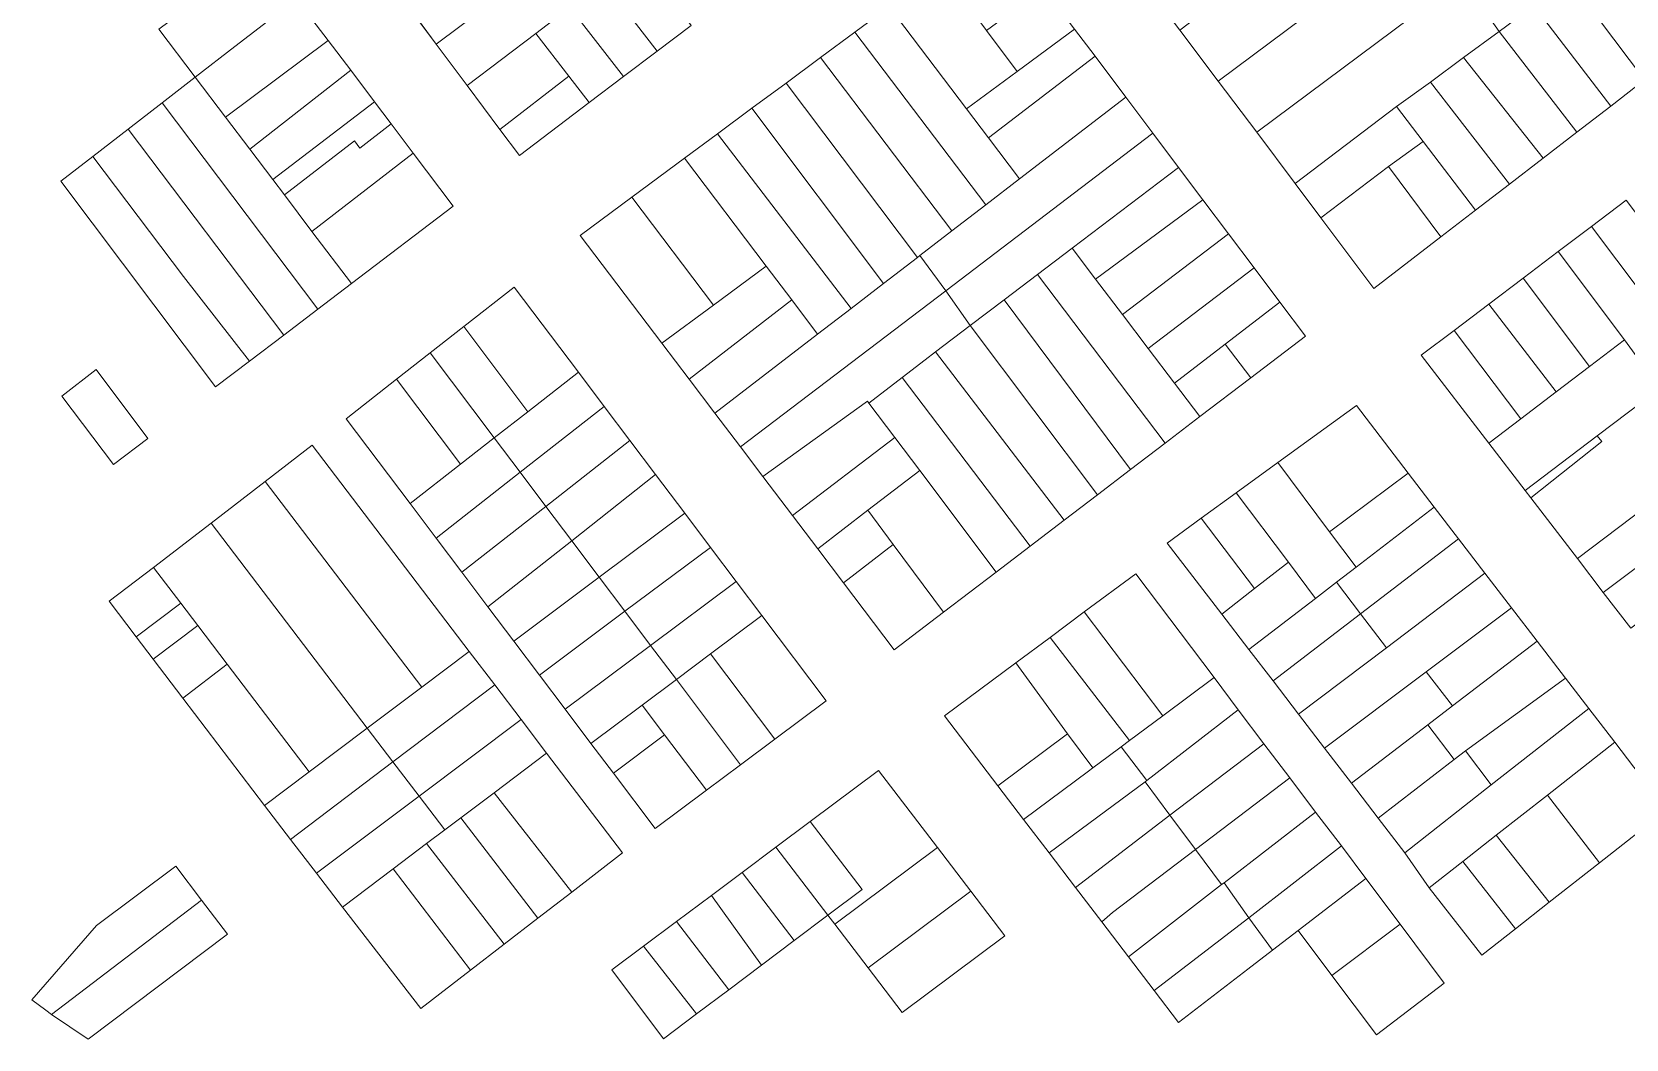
# Model space of a CAD drawing. Header units: metres. Extents: x 3873 to 16340, y -5213 to 3289.
# Drawn here: x 3877.2 to 4250.5, y 432.7 to 668.6 of the extents above; entities that cross this region are included whole.
import ezdxf

# ---------------------------------------------------------------- set-up
doc = ezdxf.new("R2010")
doc.units = ezdxf.units.M
doc.layers.add('CONTEXTO-MANZANAS', color=8, linetype='Continuous', lineweight=0, plot=False)
doc.layers.add('CONTEXTO-PARCELAS', color=9, linetype='Continuous', lineweight=0, plot=False)

msp = doc.modelspace()

# ---------------------------------------------------------------- linework, layer by layer
at = {"layer": 'CONTEXTO-MANZANAS'}
for points in [[(4254.78, 657.32), (4246.85, 651.2), (4238.94, 645.1), (4231.03, 639.01), (4223.13, 632.92), (4215.19, 626.79), (4207.1, 620.57), (4191.41, 608.45), (4178.97, 625.04), (4172.94, 633.04), (4164.01, 645.06), (4154.94, 657.01), (4145.94, 668.98), (4141.19, 675.29), (4134.16, 684.64), (4124.66, 697.29), (4119.32, 704.39), (4140.16, 720.48), (4150.19, 728.23), (4159.72, 735.54), (4169.22, 742.89), (4178.04, 749.7), (4190.22, 759.07)], [(4031.5, 670.1), (4023.54, 664.04), (4015.69, 658.1), (4007.66, 652.01), (3991.35, 639.6), (3986.75, 645.73), (3979.07, 656.01), (3971.85, 665.67), (3964.25, 675.82)], [(4121.32, 669.23), (4126.1, 662.85), (4133.32, 653.26), (4139.63, 644.85), (4145.66, 636.82), (4151.35, 629.26), (4157.35, 621.29), (4163.35, 613.29), (4169.38, 605.29), (4175.38, 597.32), (4162.57, 587.54), (4150.63, 578.45), (4142.5, 572.23), (4134.41, 566.04), (4126.66, 560.14), (4118.85, 554.17), (4110.88, 548.1), (4102.94, 542.04), (4090.63, 532.64), (4079.1, 523.82), (4067.19, 539.54), (4061.16, 547.51), (4055.25, 555.29), (4048.32, 564.45), (4043.1, 571.35), (4037.07, 579.29), (4031.04, 587.26), (4024.69, 595.67), (4005.57, 620.92), (4017.63, 629.85), (4030, 639.01), (4037.72, 644.7), (4045.75, 650.67), (4053.79, 656.6), (4061.82, 662.54), (4069.86, 668.49), (4077.91, 674.45)], [(4251.57, 528.89), (4245.1, 537.29), (4239.07, 545.2), (4228.16, 559.42), (4226.82, 561.17), (4218.29, 572.26), (4202.5, 592.85), (4210.16, 598.64), (4218.32, 604.82), (4226.35, 610.89), (4234.53, 617.1), (4242.38, 623.01), (4250.5, 629.17)], [(3990.1, 608.8), (4005.15, 588.84), (4011.17, 580.85), (4017.19, 572.87), (4023.2, 564.88), (4030.04, 555.82), (4036.05, 547.83), (4042.07, 539.84), (4048.09, 531.86), (4063.14, 511.89), (4051.12, 502.91), (4043.11, 496.92), (4035.1, 490.94), (4023.09, 481.95), (4013.31, 494.93), (4008.04, 501.92), (4002.02, 509.91), (3996.01, 517.89), (3989.99, 525.88), (3983.95, 533.89), (3977.82, 542.03), (3971.8, 550.01), (3965.72, 558.08), (3950.74, 577.96), (3962.54, 587.21), (3970.42, 593.38), (3978.3, 599.55), (3990.1, 608.8)], [(4159.16, 560.6), (4168.91, 567.7), (4187.29, 581.07), (4199.44, 565.2), (4205.54, 557.26), (4211.19, 549.85), (4217.41, 541.76), (4223.63, 533.67), (4229.6, 525.85), (4236.25, 517.2), (4241.69, 510.1), (4247.85, 502.23), (4259.94, 486.29), (4244.19, 473.95), (4232.41, 464.7), (4224.55, 458.52), (4216.69, 452.34), (4204.33, 468.06), (4198.63, 476.32), (4192.41, 484.42), (4186.13, 492.64), (4179.85, 500.82), (4173.75, 508.76), (4167.79, 516.54), (4162.13, 523.92), (4155.82, 532.17), (4143, 548.85), (4150.97, 554.64), (4159.16, 560.6)], [(3942.82, 571.76), (3979.57, 523.48), (3985.54, 515.64), (3991.72, 507.48), (3997.66, 499.67), (4015.47, 476.26), (4003.6, 467.1), (3995.66, 460.98), (3987.75, 454.89), (3979.85, 448.79), (3968.22, 439.84), (3949.92, 463.6), (3943.82, 471.51), (3937.72, 479.43), (3931.6, 487.38), (3912.48, 512.52), (3905.55, 521.64), (3901.58, 526.85), (3895.23, 535.21), (3905.66, 543.14), (3919.13, 553.51), (3931.82, 563.26), (3942.82, 571.76)]]:
    msp.add_lwpolyline(points, dxfattribs=at)
at = {"layer": 'CONTEXTO-PARCELAS'}
for points in [[(4145.94, 668.98), (4176.97, 692.6), (4186.32, 699.73), (4193.66, 705.35), (4202.99, 692.94), (4154.94, 657.01), (4145.94, 668.98)], [(4145.94, 668.98), (4176.97, 692.6), (4186.32, 699.73), (4193.66, 705.35), (4202.99, 692.94), (4154.94, 657.01), (4145.94, 668.98)], [(3964.38, 675.75), (3993.46, 697.83), (3996.23, 699.95), (4004.17, 689.92), (4003.79, 689.64), (3971.85, 665.67), (3964.38, 675.75)], [(3964.38, 675.75), (3993.46, 697.83), (3996.23, 699.95), (4004.17, 689.92), (4003.79, 689.64), (3971.85, 665.67), (3964.38, 675.75)], [(4003.79, 689.64), (4012.38, 696.07), (4019.55, 686.33), (4031.5, 670.1), (4023.54, 664.04), (4010.91, 680.42), (4003.79, 689.64)], [(4003.79, 689.64), (4012.38, 696.07), (4019.55, 686.33), (4031.5, 670.1), (4023.54, 664.04), (4010.91, 680.42), (4003.79, 689.64)], [(4202.99, 692.94), (4212.06, 680.99), (4164.01, 645.06), (4154.94, 657.01), (4202.99, 692.94)], [(4202.99, 692.94), (4212.06, 680.99), (4164.01, 645.06), (4154.94, 657.01), (4202.99, 692.94)], [(3906.91, 669.2), (3931, 687.14), (3939.16, 676.32), (3924.66, 665.14), (3915.41, 657.98), (3906.91, 669.2)], [(3906.91, 669.2), (3931, 687.14), (3939.16, 676.32), (3924.66, 665.14), (3915.41, 657.98), (3906.91, 669.2)], [(3906.91, 669.2), (3931, 687.14), (3939.16, 676.32), (3924.66, 665.14), (3915.41, 657.98), (3906.91, 669.2)], [(4003.79, 689.64), (4010.91, 680.42), (4003.1, 674.32), (3995.19, 668.17), (3979.07, 656.01), (3971.85, 665.67), (4003.79, 689.64)], [(4003.79, 689.64), (4010.91, 680.42), (4003.1, 674.32), (3995.19, 668.17), (3979.07, 656.01), (3971.85, 665.67), (4003.79, 689.64)], [(4244.57, 687.57), (4250.69, 679.42), (4256.69, 671.42), (4262.69, 663.42), (4254.78, 657.32), (4236.6, 681.51), (4244.57, 687.57)], [(4244.57, 687.57), (4250.69, 679.42), (4256.69, 671.42), (4262.69, 663.42), (4254.78, 657.32), (4236.6, 681.51), (4244.57, 687.57)], [(4077.91, 674.45), (4089.97, 683.39), (4100.69, 668.92), (4107.85, 659.26), (4096.04, 650.54), (4077.91, 674.45)], [(4077.91, 674.45), (4089.97, 683.39), (4100.69, 668.92), (4107.85, 659.26), (4096.04, 650.54), (4077.91, 674.45)], [(4015.69, 658.1), (4003.1, 674.32), (4010.91, 680.42), (4023.54, 664.04), (4015.69, 658.1)], [(4015.69, 658.1), (4003.1, 674.32), (4010.91, 680.42), (4023.54, 664.04), (4015.69, 658.1)], [(4164.01, 645.06), (4212.06, 680.99), (4220.72, 668.67), (4212.41, 662.54), (4204.63, 656.79), (4196.66, 651.07), (4172.94, 633.04), (4164.01, 645.06)], [(4164.01, 645.06), (4212.06, 680.99), (4220.72, 668.67), (4212.41, 662.54), (4204.63, 656.79), (4196.66, 651.07), (4172.94, 633.04), (4164.01, 645.06)], [(4228.82, 674.64), (4228.47, 675.07), (4236.6, 681.51), (4254.78, 657.32), (4246.85, 651.2), (4228.82, 674.64)], [(4228.82, 674.64), (4228.47, 675.07), (4236.6, 681.51), (4254.78, 657.32), (4246.85, 651.2), (4228.82, 674.64)], [(3915.41, 657.98), (3924.66, 665.14), (3939.16, 676.32), (3946.54, 666.57), (3922.5, 648.6), (3915.41, 657.98)], [(3915.41, 657.98), (3924.66, 665.14), (3939.16, 676.32), (3946.54, 666.57), (3922.5, 648.6), (3915.41, 657.98)], [(3915.41, 657.98), (3924.66, 665.14), (3939.16, 676.32), (3946.54, 666.57), (3922.5, 648.6), (3915.41, 657.98)], [(4107.85, 659.26), (4100.69, 668.92), (4114.1, 678.82), (4121.32, 669.23), (4107.85, 659.26)], [(4107.85, 659.26), (4100.69, 668.92), (4114.1, 678.82), (4121.32, 669.23), (4107.85, 659.26)], [(4003.1, 674.32), (4015.69, 658.1), (4007.66, 652.01), (4002.88, 658.2), (3995.19, 668.17), (4003.1, 674.32)], [(4003.1, 674.32), (4015.69, 658.1), (4007.66, 652.01), (4002.88, 658.2), (3995.19, 668.17), (4003.1, 674.32)], [(4069.86, 668.49), (4077.91, 674.45), (4096.04, 650.54), (4101.13, 643.79), (4108.44, 634.14), (4100.54, 628.07), (4069.86, 668.49)], [(4069.86, 668.49), (4077.91, 674.45), (4096.04, 650.54), (4101.13, 643.79), (4108.44, 634.14), (4100.54, 628.07), (4069.86, 668.49)], [(4238.94, 645.1), (4220.72, 668.67), (4228.82, 674.64), (4246.85, 651.2), (4238.94, 645.1)], [(4238.94, 645.1), (4220.72, 668.67), (4228.82, 674.64), (4246.85, 651.2), (4238.94, 645.1)], [(4061.82, 662.54), (4069.86, 668.49), (4100.54, 628.07), (4092.6, 621.98), (4061.82, 662.54)], [(4061.82, 662.54), (4069.86, 668.49), (4100.54, 628.07), (4092.6, 621.98), (4061.82, 662.54)], [(4101.13, 643.79), (4096.04, 650.54), (4107.85, 659.26), (4121.32, 669.23), (4126.1, 662.85), (4101.13, 643.79)], [(4101.13, 643.79), (4096.04, 650.54), (4107.85, 659.26), (4121.32, 669.23), (4126.1, 662.85), (4101.13, 643.79)], [(4212.41, 662.54), (4220.72, 668.67), (4238.94, 645.1), (4231.03, 639.01), (4212.41, 662.54)], [(4212.41, 662.54), (4220.72, 668.67), (4238.94, 645.1), (4231.03, 639.01), (4212.41, 662.54)], [(3928.19, 641.1), (3922.5, 648.6), (3946.54, 666.57), (3951.82, 659.57), (3928.19, 641.1)], [(3928.19, 641.1), (3922.5, 648.6), (3946.54, 666.57), (3951.82, 659.57), (3928.19, 641.1)], [(3928.19, 641.1), (3922.5, 648.6), (3946.54, 666.57), (3951.82, 659.57), (3928.19, 641.1)], [(3986.75, 645.73), (3979.07, 656.01), (3995.19, 668.17), (4002.88, 658.2), (3986.75, 645.73)], [(3986.75, 645.73), (3979.07, 656.01), (3995.19, 668.17), (4002.88, 658.2), (3986.75, 645.73)], [(4053.79, 656.6), (4061.82, 662.54), (4092.6, 621.98), (4085.1, 616.23), (4084.5, 615.76), (4053.79, 656.6)], [(4053.79, 656.6), (4061.82, 662.54), (4092.6, 621.98), (4085.1, 616.23), (4084.5, 615.76), (4053.79, 656.6)], [(4108.44, 634.14), (4101.13, 643.79), (4126.1, 662.85), (4133.32, 653.26), (4108.44, 634.14)], [(4108.44, 634.14), (4101.13, 643.79), (4126.1, 662.85), (4133.32, 653.26), (4108.44, 634.14)], [(4223.13, 632.92), (4204.63, 656.79), (4212.41, 662.54), (4231.03, 639.01), (4223.13, 632.92)], [(4223.13, 632.92), (4204.63, 656.79), (4212.41, 662.54), (4231.03, 639.01), (4223.13, 632.92)], [(3944.1, 603.64), (3907.66, 651.98), (3915.41, 657.98), (3922.5, 648.6), (3928.19, 641.1), (3933.57, 633.98), (3936.29, 630.39), (3942.75, 621.82), (3952, 609.64), (3944.1, 603.64)], [(3944.1, 603.64), (3907.66, 651.98), (3915.41, 657.98), (3922.5, 648.6), (3928.19, 641.1), (3933.57, 633.98), (3936.29, 630.39), (3942.75, 621.82), (3952, 609.64), (3944.1, 603.64)], [(3944.1, 603.64), (3907.66, 651.98), (3915.41, 657.98), (3922.5, 648.6), (3928.19, 641.1), (3933.57, 633.98), (3936.29, 630.39), (3942.75, 621.82), (3952, 609.64), (3944.1, 603.64)], [(3928.19, 641.1), (3951.82, 659.57), (3957.41, 652.17), (3933.57, 633.98), (3928.19, 641.1)], [(3928.19, 641.1), (3951.82, 659.57), (3957.41, 652.17), (3933.57, 633.98), (3928.19, 641.1)], [(3928.19, 641.1), (3951.82, 659.57), (3957.41, 652.17), (3933.57, 633.98), (3928.19, 641.1)], [(3986.75, 645.73), (4002.88, 658.2), (4007.66, 652.01), (3991.35, 639.6), (3986.75, 645.73)], [(3986.75, 645.73), (4002.88, 658.2), (4007.66, 652.01), (3991.35, 639.6), (3986.75, 645.73)], [(4076.6, 609.67), (4045.75, 650.67), (4053.79, 656.6), (4084.5, 615.76), (4076.6, 609.67)], [(4076.6, 609.67), (4045.75, 650.67), (4053.79, 656.6), (4084.5, 615.76), (4076.6, 609.67)], [(4202.91, 642.89), (4196.66, 651.07), (4204.63, 656.79), (4223.13, 632.92), (4215.19, 626.79), (4202.91, 642.89)], [(4202.91, 642.89), (4196.66, 651.07), (4204.63, 656.79), (4223.13, 632.92), (4215.19, 626.79), (4202.91, 642.89)], [(3899.69, 645.79), (3907.66, 651.98), (3944.1, 603.64), (3936.13, 597.57), (3899.69, 645.79)], [(3899.69, 645.79), (3907.66, 651.98), (3944.1, 603.64), (3936.13, 597.57), (3899.69, 645.79)], [(3899.69, 645.79), (3907.66, 651.98), (3944.1, 603.64), (3936.13, 597.57), (3899.69, 645.79)], [(3957.41, 652.17), (3961.29, 647.04), (3953.97, 641.35), (3952.69, 643.04), (3936.29, 630.39), (3933.57, 633.98), (3957.41, 652.17)], [(3957.41, 652.17), (3961.29, 647.04), (3953.97, 641.35), (3952.69, 643.04), (3936.29, 630.39), (3933.57, 633.98), (3957.41, 652.17)], [(3957.41, 652.17), (3961.29, 647.04), (3953.97, 641.35), (3952.69, 643.04), (3936.29, 630.39), (3933.57, 633.98), (3957.41, 652.17)], [(4069, 603.82), (4037.72, 644.7), (4045.75, 650.67), (4076.6, 609.67), (4069, 603.82)], [(4069, 603.82), (4037.72, 644.7), (4045.75, 650.67), (4076.6, 609.67), (4069, 603.82)], [(4108.44, 634.14), (4133.32, 653.26), (4139.63, 644.85), (4091.13, 607.92), (4085.1, 616.23), (4092.6, 621.98), (4100.54, 628.07), (4108.44, 634.14)], [(4108.44, 634.14), (4133.32, 653.26), (4139.63, 644.85), (4091.13, 607.92), (4085.1, 616.23), (4092.6, 621.98), (4100.54, 628.07), (4108.44, 634.14)], [(4178.97, 625.04), (4172.94, 633.04), (4196.66, 651.07), (4202.91, 642.89), (4194.79, 637.07), (4178.97, 625.04)], [(4178.97, 625.04), (4172.94, 633.04), (4196.66, 651.07), (4202.91, 642.89), (4194.79, 637.07), (4178.97, 625.04)], [(3942.75, 621.82), (3936.29, 630.39), (3952.69, 643.04), (3953.97, 641.35), (3961.29, 647.04), (3966.47, 640.17), (3942.75, 621.82)], [(3942.75, 621.82), (3936.29, 630.39), (3952.69, 643.04), (3953.97, 641.35), (3961.29, 647.04), (3966.47, 640.17), (3942.75, 621.82)], [(3942.75, 621.82), (3936.29, 630.39), (3952.69, 643.04), (3953.97, 641.35), (3961.29, 647.04), (3966.47, 640.17), (3942.75, 621.82)], [(3928.13, 591.48), (3912.63, 611.26), (3891.41, 639.39), (3899.69, 645.79), (3936.13, 597.57), (3928.13, 591.48)], [(3928.13, 591.48), (3912.63, 611.26), (3891.41, 639.39), (3899.69, 645.79), (3936.13, 597.57), (3928.13, 591.48)], [(3928.13, 591.48), (3912.63, 611.26), (3891.41, 639.39), (3899.69, 645.79), (3936.13, 597.57), (3928.13, 591.48)], [(4061.13, 597.79), (4055.1, 605.79), (4049.1, 613.73), (4030, 639.01), (4037.72, 644.7), (4069, 603.82), (4061.13, 597.79)], [(4061.13, 597.79), (4055.1, 605.79), (4049.1, 613.73), (4030, 639.01), (4037.72, 644.7), (4069, 603.82), (4061.13, 597.79)], [(4096.88, 599.79), (4091.13, 607.92), (4139.63, 644.85), (4145.66, 636.82), (4120.72, 617.92), (4112.63, 611.76), (4104.82, 605.82), (4096.88, 599.79)], [(4096.88, 599.79), (4091.13, 607.92), (4139.63, 644.85), (4145.66, 636.82), (4120.72, 617.92), (4112.63, 611.76), (4104.82, 605.82), (4096.88, 599.79)], [(4207.1, 620.57), (4194.79, 637.07), (4202.91, 642.89), (4215.19, 626.79), (4207.1, 620.57)], [(4207.1, 620.57), (4194.79, 637.07), (4202.91, 642.89), (4215.19, 626.79), (4207.1, 620.57)], [(3891.41, 639.39), (3912.63, 611.26), (3928.13, 591.48), (3920.19, 585.45), (3883.91, 633.6), (3891.41, 639.39)], [(3891.41, 639.39), (3912.63, 611.26), (3928.13, 591.48), (3920.19, 585.45), (3883.91, 633.6), (3891.41, 639.39)], [(3891.41, 639.39), (3912.63, 611.26), (3928.13, 591.48), (3920.19, 585.45), (3883.91, 633.6), (3891.41, 639.39)], [(3966.47, 640.17), (3975.82, 627.76), (3952, 609.64), (3942.75, 621.82), (3966.47, 640.17)], [(3966.47, 640.17), (3975.82, 627.76), (3952, 609.64), (3942.75, 621.82), (3966.47, 640.17)], [(3966.47, 640.17), (3975.82, 627.76), (3952, 609.64), (3942.75, 621.82), (3966.47, 640.17)], [(4017.63, 629.85), (4030, 639.01), (4049.1, 613.73), (4036.75, 604.6), (4017.63, 629.85)], [(4017.63, 629.85), (4030, 639.01), (4049.1, 613.73), (4036.75, 604.6), (4017.63, 629.85)], [(4126.22, 610.67), (4120.72, 617.92), (4145.66, 636.82), (4151.35, 629.26), (4126.22, 610.67)], [(4126.22, 610.67), (4120.72, 617.92), (4145.66, 636.82), (4151.35, 629.26), (4126.22, 610.67)], [(4178.97, 625.04), (4194.79, 637.07), (4207.1, 620.57), (4191.41, 608.45), (4178.97, 625.04)], [(4178.97, 625.04), (4194.79, 637.07), (4207.1, 620.57), (4191.41, 608.45), (4178.97, 625.04)], [(4017.63, 629.85), (4036.75, 604.6), (4024.69, 595.67), (4005.57, 620.92), (4017.63, 629.85)], [(4017.63, 629.85), (4036.75, 604.6), (4024.69, 595.67), (4005.57, 620.92), (4017.63, 629.85)], [(4126.22, 610.67), (4151.35, 629.26), (4157.35, 621.29), (4132.5, 602.39), (4126.22, 610.67)], [(4126.22, 610.67), (4151.35, 629.26), (4157.35, 621.29), (4132.5, 602.39), (4126.22, 610.67)], [(4242.38, 623.01), (4250.5, 629.17), (4286.73, 581.22), (4279.19, 575.54), (4266.35, 591.17), (4242.38, 623.01)], [(4242.38, 623.01), (4250.5, 629.17), (4286.73, 581.22), (4279.19, 575.54), (4266.35, 591.17), (4242.38, 623.01)], [(4138.57, 594.39), (4132.5, 602.39), (4157.35, 621.29), (4163.35, 613.29), (4138.57, 594.39)], [(4138.57, 594.39), (4132.5, 602.39), (4157.35, 621.29), (4163.35, 613.29), (4138.57, 594.39)], [(4242.38, 623.01), (4266.35, 591.17), (4258.32, 585.07), (4250.1, 596.42), (4234.53, 617.1), (4242.38, 623.01)], [(4242.38, 623.01), (4266.35, 591.17), (4258.32, 585.07), (4250.1, 596.42), (4234.53, 617.1), (4242.38, 623.01)], [(4069, 603.82), (4076.6, 609.67), (4084.5, 615.76), (4085.1, 616.23), (4091.13, 607.92), (4043.1, 571.35), (4037.07, 579.29), (4061.13, 597.79), (4069, 603.82)], [(4069, 603.82), (4076.6, 609.67), (4084.5, 615.76), (4085.1, 616.23), (4091.13, 607.92), (4043.1, 571.35), (4037.07, 579.29), (4061.13, 597.79), (4069, 603.82)], [(4126.22, 610.67), (4132.5, 602.39), (4138.57, 594.39), (4144.69, 586.29), (4150.63, 578.45), (4142.5, 572.23), (4112.63, 611.76), (4120.72, 617.92), (4126.22, 610.67)], [(4126.22, 610.67), (4132.5, 602.39), (4138.57, 594.39), (4144.69, 586.29), (4150.63, 578.45), (4142.5, 572.23), (4112.63, 611.76), (4120.72, 617.92), (4126.22, 610.67)], [(4226.35, 610.89), (4234.53, 617.1), (4250.1, 596.42), (4241.88, 590.2), (4226.35, 610.89)], [(4226.35, 610.89), (4234.53, 617.1), (4250.1, 596.42), (4241.88, 590.2), (4226.35, 610.89)], [(4031.04, 587.26), (4024.69, 595.67), (4036.75, 604.6), (4049.1, 613.73), (4055.1, 605.79), (4031.04, 587.26)], [(4031.04, 587.26), (4024.69, 595.67), (4036.75, 604.6), (4049.1, 613.73), (4055.1, 605.79), (4031.04, 587.26)], [(4144.69, 586.29), (4138.57, 594.39), (4163.35, 613.29), (4169.38, 605.29), (4156.57, 595.45), (4144.69, 586.29)], [(4144.69, 586.29), (4138.57, 594.39), (4163.35, 613.29), (4169.38, 605.29), (4156.57, 595.45), (4144.69, 586.29)], [(3990.1, 608.8), (4005.15, 588.84), (3993.32, 579.61), (3978.3, 599.55), (3990.1, 608.8)], [(3990.1, 608.8), (4005.15, 588.84), (3993.32, 579.61), (3978.3, 599.55), (3990.1, 608.8)], [(3990.1, 608.8), (4005.15, 588.84), (3993.32, 579.61), (3978.3, 599.55), (3990.1, 608.8)], [(4134.41, 566.04), (4104.82, 605.82), (4112.63, 611.76), (4142.5, 572.23), (4134.41, 566.04)], [(4134.41, 566.04), (4104.82, 605.82), (4112.63, 611.76), (4142.5, 572.23), (4134.41, 566.04)], [(4218.32, 604.82), (4226.35, 610.89), (4241.88, 590.2), (4234.1, 584.29), (4218.32, 604.82)], [(4218.32, 604.82), (4226.35, 610.89), (4241.88, 590.2), (4234.1, 584.29), (4218.32, 604.82)], [(4037.07, 579.29), (4031.04, 587.26), (4055.1, 605.79), (4061.13, 597.79), (4037.07, 579.29)], [(4037.07, 579.29), (4031.04, 587.26), (4055.1, 605.79), (4061.13, 597.79), (4037.07, 579.29)], [(4096.88, 599.79), (4088.75, 593.64), (4086.29, 591.76), (4080.94, 587.64), (4073.16, 581.64), (4072.85, 582.07), (4048.32, 564.45), (4043.1, 571.35), (4091.13, 607.92), (4096.88, 599.79)], [(4096.88, 599.79), (4088.75, 593.64), (4086.29, 591.76), (4080.94, 587.64), (4073.16, 581.64), (4072.85, 582.07), (4048.32, 564.45), (4043.1, 571.35), (4091.13, 607.92), (4096.88, 599.79)], [(4126.66, 560.14), (4096.88, 599.79), (4104.82, 605.82), (4134.41, 566.04), (4126.66, 560.14)], [(4126.66, 560.14), (4096.88, 599.79), (4104.82, 605.82), (4134.41, 566.04), (4126.66, 560.14)], [(4156.57, 595.45), (4169.38, 605.29), (4175.38, 597.32), (4162.57, 587.54), (4156.57, 595.45)], [(4156.57, 595.45), (4169.38, 605.29), (4175.38, 597.32), (4162.57, 587.54), (4156.57, 595.45)], [(4225.78, 577.98), (4210.16, 598.64), (4218.32, 604.82), (4234.1, 584.29), (4225.78, 577.98)], [(4225.78, 577.98), (4210.16, 598.64), (4218.32, 604.82), (4234.1, 584.29), (4225.78, 577.98)], [(3978.3, 599.55), (3993.32, 579.61), (3985.43, 573.46), (3970.42, 593.38), (3978.3, 599.55)], [(3978.3, 599.55), (3993.32, 579.61), (3985.43, 573.46), (3970.42, 593.38), (3978.3, 599.55)], [(3978.3, 599.55), (3993.32, 579.61), (3985.43, 573.46), (3970.42, 593.38), (3978.3, 599.55)], [(4118.85, 554.17), (4088.75, 593.64), (4096.88, 599.79), (4126.66, 560.14), (4118.85, 554.17)], [(4118.85, 554.17), (4088.75, 593.64), (4096.88, 599.79), (4126.66, 560.14), (4118.85, 554.17)], [(4218.29, 572.26), (4202.5, 592.85), (4210.16, 598.64), (4225.78, 577.98), (4218.29, 572.26)], [(4218.29, 572.26), (4202.5, 592.85), (4210.16, 598.64), (4225.78, 577.98), (4218.29, 572.26)], [(4080.94, 587.64), (4086.29, 591.76), (4088.75, 593.64), (4118.85, 554.17), (4110.88, 548.1), (4080.94, 587.64)], [(4080.94, 587.64), (4086.29, 591.76), (4088.75, 593.64), (4118.85, 554.17), (4110.88, 548.1), (4080.94, 587.64)], [(4144.69, 586.29), (4156.57, 595.45), (4162.57, 587.54), (4150.63, 578.45), (4144.69, 586.29)], [(4144.69, 586.29), (4156.57, 595.45), (4162.57, 587.54), (4150.63, 578.45), (4144.69, 586.29)], [(4226.82, 561.17), (4218.29, 572.26), (4225.78, 577.98), (4234.1, 584.29), (4241.88, 590.2), (4250.1, 596.42), (4258.32, 585.07), (4243.69, 573.98), (4226.82, 561.17)], [(4226.82, 561.17), (4218.29, 572.26), (4225.78, 577.98), (4234.1, 584.29), (4241.88, 590.2), (4250.1, 596.42), (4258.32, 585.07), (4243.69, 573.98), (4226.82, 561.17)], [(3970.42, 593.38), (3985.43, 573.46), (3977.55, 567.31), (3962.54, 587.21), (3970.42, 593.38)], [(3970.42, 593.38), (3985.43, 573.46), (3977.55, 567.31), (3962.54, 587.21), (3970.42, 593.38)], [(3970.42, 593.38), (3985.43, 573.46), (3977.55, 567.31), (3962.54, 587.21), (3970.42, 593.38)], [(4228.16, 559.42), (4244.78, 572.67), (4243.69, 573.98), (4258.32, 585.07), (4266.35, 591.17), (4279.19, 575.54), (4271.38, 569.64), (4239.07, 545.2), (4228.16, 559.42)], [(4228.16, 559.42), (4244.78, 572.67), (4243.69, 573.98), (4258.32, 585.07), (4266.35, 591.17), (4279.19, 575.54), (4271.38, 569.64), (4239.07, 545.2), (4228.16, 559.42)], [(3896.25, 567.24), (3884.21, 583.29), (3892.2, 589.47), (3904.29, 573.35), (3896.25, 567.24)], [(3896.25, 567.24), (3884.21, 583.29), (3892.2, 589.47), (3904.29, 573.35), (3896.25, 567.24)], [(3896.25, 567.24), (3884.21, 583.29), (3892.2, 589.47), (3904.29, 573.35), (3896.25, 567.24)], [(3962.54, 587.21), (3977.55, 567.31), (3965.72, 558.08), (3950.74, 577.96), (3962.54, 587.21)], [(3962.54, 587.21), (3977.55, 567.31), (3965.72, 558.08), (3950.74, 577.96), (3962.54, 587.21)], [(3962.54, 587.21), (3977.55, 567.31), (3965.72, 558.08), (3950.74, 577.96), (3962.54, 587.21)], [(3991.48, 565.43), (3985.43, 573.46), (3993.32, 579.61), (4005.15, 588.84), (4011.17, 580.85), (3991.48, 565.43)], [(3991.48, 565.43), (3985.43, 573.46), (3993.32, 579.61), (4005.15, 588.84), (4011.17, 580.85), (3991.48, 565.43)], [(3991.48, 565.43), (3985.43, 573.46), (3993.32, 579.61), (4005.15, 588.84), (4011.17, 580.85), (3991.48, 565.43)], [(4079.25, 573.54), (4073.16, 581.64), (4080.94, 587.64), (4110.88, 548.1), (4102.94, 542.04), (4085.04, 565.85), (4079.25, 573.54)], [(4079.25, 573.54), (4073.16, 581.64), (4080.94, 587.64), (4110.88, 548.1), (4102.94, 542.04), (4085.04, 565.85), (4079.25, 573.54)], [(3997.5, 557.44), (3991.48, 565.43), (4011.17, 580.85), (4017.19, 572.87), (3997.5, 557.44)], [(3997.5, 557.44), (3991.48, 565.43), (4011.17, 580.85), (4017.19, 572.87), (3997.5, 557.44)], [(3997.5, 557.44), (3991.48, 565.43), (4011.17, 580.85), (4017.19, 572.87), (3997.5, 557.44)], [(4055.25, 555.29), (4048.32, 564.45), (4072.85, 582.07), (4073.16, 581.64), (4079.25, 573.54), (4055.25, 555.29)], [(4055.25, 555.29), (4048.32, 564.45), (4072.85, 582.07), (4073.16, 581.64), (4079.25, 573.54), (4055.25, 555.29)], [(4168.91, 567.7), (4187.29, 581.07), (4199.44, 565.2), (4181, 551.51), (4168.91, 567.7)], [(4168.91, 567.7), (4187.29, 581.07), (4199.44, 565.2), (4181, 551.51), (4168.91, 567.7)], [(3968.44, 515.1), (3931.82, 563.26), (3942.82, 571.76), (3979.57, 523.48), (3968.44, 515.1)], [(3968.44, 515.1), (3931.82, 563.26), (3942.82, 571.76), (3979.57, 523.48), (3968.44, 515.1)], [(3965.72, 558.08), (3977.55, 567.31), (3985.43, 573.46), (3991.48, 565.43), (3971.8, 550.01), (3965.72, 558.08)], [(3965.72, 558.08), (3977.55, 567.31), (3985.43, 573.46), (3991.48, 565.43), (3971.8, 550.01), (3965.72, 558.08)], [(3965.72, 558.08), (3977.55, 567.31), (3985.43, 573.46), (3991.48, 565.43), (3971.8, 550.01), (3965.72, 558.08)], [(4003.58, 549.39), (3997.5, 557.44), (4017.19, 572.87), (4023.2, 564.88), (4003.58, 549.39)], [(4003.58, 549.39), (3997.5, 557.44), (4017.19, 572.87), (4023.2, 564.88), (4003.58, 549.39)], [(4003.58, 549.39), (3997.5, 557.44), (4017.19, 572.87), (4023.2, 564.88), (4003.58, 549.39)], [(4055.25, 555.29), (4079.25, 573.54), (4085.04, 565.85), (4072.88, 556.54), (4061.16, 547.51), (4055.25, 555.29)], [(4055.25, 555.29), (4079.25, 573.54), (4085.04, 565.85), (4072.88, 556.54), (4061.16, 547.51), (4055.25, 555.29)], [(4228.16, 559.42), (4226.82, 561.17), (4243.69, 573.98), (4244.78, 572.67), (4228.16, 559.42)], [(4228.16, 559.42), (4226.82, 561.17), (4243.69, 573.98), (4244.78, 572.67), (4228.16, 559.42)], [(4181, 551.51), (4187.22, 543.2), (4182.63, 539.67), (4177.72, 535.89), (4171.38, 544.35), (4159.16, 560.6), (4168.91, 567.7), (4181, 551.51)], [(4181, 551.51), (4187.22, 543.2), (4182.63, 539.67), (4177.72, 535.89), (4171.38, 544.35), (4159.16, 560.6), (4168.91, 567.7), (4181, 551.51)], [(4239.07, 545.2), (4271.38, 569.64), (4277.44, 561.57), (4245.1, 537.29), (4239.07, 545.2)], [(4239.07, 545.2), (4271.38, 569.64), (4277.44, 561.57), (4245.1, 537.29), (4239.07, 545.2)], [(3971.8, 550.01), (3991.48, 565.43), (3997.5, 557.44), (3977.82, 542.03), (3971.8, 550.01)], [(3971.8, 550.01), (3991.48, 565.43), (3997.5, 557.44), (3977.82, 542.03), (3971.8, 550.01)], [(3971.8, 550.01), (3991.48, 565.43), (3997.5, 557.44), (3977.82, 542.03), (3971.8, 550.01)], [(4010.01, 540.85), (4003.57, 549.38), (4023.2, 564.88), (4030.04, 555.82), (4010.01, 540.85)], [(4010.01, 540.85), (4003.57, 549.38), (4023.2, 564.88), (4030.04, 555.82), (4010.01, 540.85)], [(4010.01, 540.85), (4003.57, 549.38), (4023.2, 564.88), (4030.04, 555.82), (4010.01, 540.85)], [(4090.63, 532.64), (4078.85, 548.51), (4072.88, 556.54), (4085.04, 565.85), (4102.94, 542.04), (4090.63, 532.64)], [(4090.63, 532.64), (4078.85, 548.51), (4072.88, 556.54), (4085.04, 565.85), (4102.94, 542.04), (4090.63, 532.64)], [(4187.22, 543.2), (4181, 551.51), (4199.44, 565.2), (4205.54, 557.26), (4187.22, 543.2)], [(4187.22, 543.2), (4181, 551.51), (4199.44, 565.2), (4205.54, 557.26), (4187.22, 543.2)], [(3919.13, 553.51), (3931.82, 563.26), (3968.44, 515.1), (3955.66, 505.48), (3919.13, 553.51)], [(3919.13, 553.51), (3931.82, 563.26), (3968.44, 515.1), (3955.66, 505.48), (3919.13, 553.51)], [(4163.47, 538.17), (4150.97, 554.64), (4159.16, 560.6), (4171.38, 544.35), (4163.47, 538.17)], [(4163.47, 538.17), (4150.97, 554.64), (4159.16, 560.6), (4171.38, 544.35), (4163.47, 538.17)], [(4245.1, 537.29), (4277.44, 561.57), (4283.63, 553.35), (4251.57, 528.89), (4245.1, 537.29)], [(4245.1, 537.29), (4277.44, 561.57), (4283.63, 553.35), (4251.57, 528.89), (4245.1, 537.29)], [(3977.82, 542.03), (3997.5, 557.44), (4003.58, 549.39), (3983.95, 533.89), (3977.82, 542.03)], [(3977.82, 542.03), (3997.5, 557.44), (4003.58, 549.39), (3983.95, 533.89), (3977.82, 542.03)], [(3977.82, 542.03), (3997.5, 557.44), (4003.58, 549.39), (3983.95, 533.89), (3977.82, 542.03)], [(4067.19, 539.54), (4061.16, 547.51), (4072.88, 556.54), (4078.85, 548.51), (4067.19, 539.54)], [(4067.19, 539.54), (4061.16, 547.51), (4072.88, 556.54), (4078.85, 548.51), (4067.19, 539.54)], [(4188.29, 532.26), (4182.63, 539.67), (4187.22, 543.2), (4205.54, 557.26), (4211.19, 549.85), (4188.29, 532.26)], [(4188.29, 532.26), (4182.63, 539.67), (4187.22, 543.2), (4205.54, 557.26), (4211.19, 549.85), (4188.29, 532.26)], [(3905.66, 543.14), (3919.13, 553.51), (3955.66, 505.48), (3942.1, 495.26), (3922.92, 520.46), (3915.98, 529.57), (3912.01, 534.78), (3905.66, 543.14)], [(3905.66, 543.14), (3919.13, 553.51), (3955.66, 505.48), (3942.1, 495.26), (3922.92, 520.46), (3915.98, 529.57), (3912.01, 534.78), (3905.66, 543.14)], [(4016.03, 532.86), (4010.01, 540.85), (4030.04, 555.82), (4036.05, 547.83), (4016.03, 532.86)], [(4016.03, 532.86), (4010.01, 540.85), (4030.04, 555.82), (4036.05, 547.83), (4016.03, 532.86)], [(4016.03, 532.86), (4010.01, 540.85), (4030.04, 555.82), (4036.05, 547.83), (4016.03, 532.86)], [(4155.82, 532.17), (4143, 548.85), (4150.97, 554.64), (4163.47, 538.17), (4155.82, 532.17)], [(4155.82, 532.17), (4143, 548.85), (4150.97, 554.64), (4163.47, 538.17), (4155.82, 532.17)], [(3983.95, 533.89), (4003.57, 549.38), (4010.01, 540.85), (3989.99, 525.88), (3983.95, 533.89)], [(3983.95, 533.89), (4003.57, 549.38), (4010.01, 540.85), (3989.99, 525.88), (3983.95, 533.89)], [(3983.95, 533.89), (4003.57, 549.38), (4010.01, 540.85), (3989.99, 525.88), (3983.95, 533.89)], [(4188.29, 532.26), (4211.19, 549.85), (4217.41, 541.76), (4194.35, 524.32), (4188.29, 532.26)], [(4188.29, 532.26), (4211.19, 549.85), (4217.41, 541.76), (4194.35, 524.32), (4188.29, 532.26)], [(4022.05, 524.87), (4016.03, 532.86), (4036.05, 547.83), (4042.07, 539.84), (4022.05, 524.87)], [(4022.05, 524.87), (4016.03, 532.86), (4036.05, 547.83), (4042.07, 539.84), (4022.05, 524.87)], [(4022.05, 524.87), (4016.03, 532.86), (4036.05, 547.83), (4042.07, 539.84), (4022.05, 524.87)], [(4079.1, 523.82), (4067.19, 539.54), (4078.85, 548.51), (4090.63, 532.64), (4079.1, 523.82)], [(4079.1, 523.82), (4067.19, 539.54), (4078.85, 548.51), (4090.63, 532.64), (4079.1, 523.82)], [(3912.01, 534.78), (3901.58, 526.85), (3895.23, 535.21), (3905.65, 543.14), (3912.01, 534.78)], [(3912.01, 534.78), (3901.58, 526.85), (3895.23, 535.21), (3905.65, 543.14), (3912.01, 534.78)], [(4135.63, 541.67), (4153.97, 517.32), (4141.94, 508.35), (4123.57, 532.7), (4135.63, 541.67)], [(4135.63, 541.67), (4153.97, 517.32), (4141.94, 508.35), (4123.57, 532.7), (4135.63, 541.67)], [(4155.82, 532.17), (4163.47, 538.17), (4171.38, 544.35), (4177.72, 535.89), (4162.13, 523.92), (4155.82, 532.17)], [(4155.82, 532.17), (4163.47, 538.17), (4171.38, 544.35), (4177.72, 535.89), (4162.13, 523.92), (4155.82, 532.17)], [(4179.85, 500.82), (4173.75, 508.76), (4194.35, 524.32), (4217.41, 541.76), (4223.63, 533.67), (4203.63, 518.67), (4179.85, 500.82)], [(4179.85, 500.82), (4173.75, 508.76), (4194.35, 524.32), (4217.41, 541.76), (4223.63, 533.67), (4203.63, 518.67), (4179.85, 500.82)], [(3989.99, 525.88), (4010.01, 540.85), (4016.03, 532.86), (3996.01, 517.89), (3989.99, 525.88)], [(3989.99, 525.88), (4010.01, 540.85), (4016.03, 532.86), (3996.01, 517.89), (3989.99, 525.88)], [(3989.99, 525.88), (4010.01, 540.85), (4016.03, 532.86), (3996.01, 517.89), (3989.99, 525.88)], [(4028.07, 516.89), (4022.05, 524.87), (4042.07, 539.84), (4048.09, 531.86), (4036.08, 522.88), (4028.07, 516.89)], [(4028.07, 516.89), (4022.05, 524.87), (4042.07, 539.84), (4048.09, 531.86), (4036.08, 522.88), (4028.07, 516.89)], [(4028.07, 516.89), (4022.05, 524.87), (4042.07, 539.84), (4048.09, 531.86), (4036.08, 522.88), (4028.07, 516.89)], [(4167.79, 516.54), (4162.13, 523.92), (4177.72, 535.89), (4182.63, 539.67), (4188.29, 532.26), (4167.79, 516.54)], [(4167.79, 516.54), (4162.13, 523.92), (4177.72, 535.89), (4182.63, 539.67), (4188.29, 532.26), (4167.79, 516.54)], [(3912.01, 534.78), (3915.98, 529.57), (3905.55, 521.64), (3901.58, 526.85), (3912.01, 534.78)], [(3912.01, 534.78), (3915.98, 529.57), (3905.55, 521.64), (3901.58, 526.85), (3912.01, 534.78)], [(3996.01, 517.89), (4016.03, 532.86), (4022.05, 524.87), (4002.02, 509.91), (3996.01, 517.89)], [(3996.01, 517.89), (4016.03, 532.86), (4022.05, 524.87), (4002.02, 509.91), (3996.01, 517.89)], [(3996.01, 517.89), (4016.03, 532.86), (4022.05, 524.87), (4002.02, 509.91), (3996.01, 517.89)], [(4051.12, 502.91), (4036.08, 522.88), (4048.09, 531.86), (4063.14, 511.89), (4051.12, 502.91)], [(4051.12, 502.91), (4036.08, 522.88), (4048.09, 531.86), (4063.14, 511.89), (4051.12, 502.91)], [(4051.12, 502.91), (4036.08, 522.88), (4048.09, 531.86), (4063.14, 511.89), (4051.12, 502.91)], [(4134.16, 502.57), (4115.57, 526.76), (4123.57, 532.7), (4141.94, 508.35), (4134.16, 502.57)], [(4134.16, 502.57), (4115.57, 526.76), (4123.57, 532.7), (4141.94, 508.35), (4134.16, 502.57)], [(4167.79, 516.54), (4188.29, 532.26), (4194.35, 524.32), (4173.75, 508.76), (4167.79, 516.54)], [(4167.79, 516.54), (4188.29, 532.26), (4194.35, 524.32), (4173.75, 508.76), (4167.79, 516.54)], [(4223.63, 533.67), (4229.6, 525.85), (4209.82, 510.73), (4203.63, 518.67), (4223.63, 533.67)], [(4223.63, 533.67), (4229.6, 525.85), (4209.82, 510.73), (4203.63, 518.67), (4223.63, 533.67)], [(3915.98, 529.57), (3922.91, 520.45), (3912.48, 512.52), (3905.55, 521.64), (3915.98, 529.57)], [(3915.98, 529.57), (3922.91, 520.45), (3912.48, 512.52), (3905.55, 521.64), (3915.98, 529.57)], [(4125.57, 496.17), (4119.69, 504.17), (4107.54, 520.79), (4115.57, 526.76), (4134.16, 502.57), (4132.25, 501.14), (4129.19, 498.85), (4125.57, 496.17)], [(4125.57, 496.17), (4119.69, 504.17), (4107.54, 520.79), (4115.57, 526.76), (4134.16, 502.57), (4132.25, 501.14), (4129.19, 498.85), (4125.57, 496.17)], [(3955.66, 505.48), (3968.44, 515.1), (3979.57, 523.48), (3985.54, 515.64), (3961.69, 497.57), (3955.66, 505.48)], [(3955.66, 505.48), (3968.44, 515.1), (3979.57, 523.48), (3985.54, 515.64), (3961.69, 497.57), (3955.66, 505.48)], [(4002.02, 509.91), (4022.05, 524.87), (4028.07, 516.89), (4020.06, 510.9), (4008.04, 501.92), (4002.02, 509.91)], [(4002.02, 509.91), (4022.05, 524.87), (4028.07, 516.89), (4020.06, 510.9), (4008.04, 501.92), (4002.02, 509.91)], [(4002.02, 509.91), (4022.05, 524.87), (4028.07, 516.89), (4020.06, 510.9), (4008.04, 501.92), (4002.02, 509.91)], [(4043.11, 496.92), (4028.07, 516.89), (4036.08, 522.88), (4051.12, 502.91), (4043.11, 496.92)], [(4043.11, 496.92), (4028.07, 516.89), (4036.08, 522.88), (4051.12, 502.91), (4043.11, 496.92)], [(4043.11, 496.92), (4028.07, 516.89), (4036.08, 522.88), (4051.12, 502.91), (4043.11, 496.92)], [(4229.6, 525.85), (4236.25, 517.2), (4212.82, 500.14), (4210.22, 498.14), (4204, 506.29), (4209.82, 510.73), (4229.6, 525.85)], [(4229.6, 525.85), (4236.25, 517.2), (4212.82, 500.14), (4210.22, 498.14), (4204, 506.29), (4209.82, 510.73), (4229.6, 525.85)], [(3922.92, 520.46), (3942.1, 495.26), (3931.6, 487.38), (3912.48, 512.52), (3922.92, 520.46)], [(3922.92, 520.46), (3942.1, 495.26), (3931.6, 487.38), (3912.48, 512.52), (3922.92, 520.46)], [(4107.54, 520.79), (4119.69, 504.17), (4103.35, 491.98), (4090.82, 508.35), (4107.54, 520.79)], [(4107.54, 520.79), (4119.69, 504.17), (4103.35, 491.98), (4090.82, 508.35), (4107.54, 520.79)], [(3967.82, 489.54), (3961.69, 497.57), (3985.54, 515.64), (3991.72, 507.48), (3967.82, 489.54)], [(3967.82, 489.54), (3961.69, 497.57), (3985.54, 515.64), (3991.72, 507.48), (3967.82, 489.54)], [(4035.1, 490.94), (4025.32, 503.91), (4020.06, 510.9), (4028.07, 516.89), (4043.11, 496.92), (4035.1, 490.94)], [(4035.1, 490.94), (4025.32, 503.91), (4020.06, 510.9), (4028.07, 516.89), (4043.11, 496.92), (4035.1, 490.94)], [(4035.1, 490.94), (4025.32, 503.91), (4020.06, 510.9), (4028.07, 516.89), (4043.11, 496.92), (4035.1, 490.94)], [(4138.25, 493.26), (4132.25, 501.14), (4134.16, 502.57), (4141.94, 508.35), (4153.97, 517.32), (4159.63, 509.79), (4138.25, 493.26)], [(4138.25, 493.26), (4132.25, 501.14), (4134.16, 502.57), (4141.94, 508.35), (4153.97, 517.32), (4159.63, 509.79), (4138.25, 493.26)], [(4179.85, 500.82), (4203.63, 518.67), (4209.82, 510.73), (4204, 506.29), (4186.13, 492.64), (4179.85, 500.82)], [(4179.85, 500.82), (4203.63, 518.67), (4209.82, 510.73), (4204, 506.29), (4186.13, 492.64), (4179.85, 500.82)], [(4218.88, 492.2), (4212.82, 500.14), (4236.25, 517.2), (4241.69, 510.1), (4218.88, 492.2)], [(4218.88, 492.2), (4212.82, 500.14), (4236.25, 517.2), (4241.69, 510.1), (4218.88, 492.2)], [(4008.04, 501.92), (4020.06, 510.9), (4025.32, 503.91), (4013.31, 494.93), (4008.04, 501.92)], [(4008.04, 501.92), (4020.06, 510.9), (4025.32, 503.91), (4013.31, 494.93), (4008.04, 501.92)], [(4008.04, 501.92), (4020.06, 510.9), (4025.32, 503.91), (4013.31, 494.93), (4008.04, 501.92)], [(4143.63, 485.1), (4137.85, 492.95), (4138.25, 493.26), (4159.63, 509.79), (4165.66, 501.79), (4143.63, 485.1)], [(4143.63, 485.1), (4137.85, 492.95), (4138.25, 493.26), (4159.63, 509.79), (4165.66, 501.79), (4143.63, 485.1)], [(4198.63, 476.32), (4218.88, 492.2), (4241.69, 510.1), (4247.85, 502.23), (4232.03, 489.82), (4220.05, 480.42), (4212.19, 474.24), (4204.33, 468.06), (4198.63, 476.32)], [(4198.63, 476.32), (4218.88, 492.2), (4241.69, 510.1), (4247.85, 502.23), (4232.03, 489.82), (4220.05, 480.42), (4212.19, 474.24), (4204.33, 468.06), (4198.63, 476.32)], [(3931.6, 487.38), (3942.1, 495.26), (3955.66, 505.48), (3961.69, 497.57), (3937.72, 479.43), (3931.6, 487.38)], [(3931.6, 487.38), (3942.1, 495.26), (3955.66, 505.48), (3961.69, 497.57), (3937.72, 479.43), (3931.6, 487.38)], [(3973.82, 481.64), (3967.82, 489.54), (3991.72, 507.48), (3997.66, 499.67), (3985.38, 490.35), (3977.57, 484.45), (3973.82, 481.64)], [(3973.82, 481.64), (3967.82, 489.54), (3991.72, 507.48), (3997.66, 499.67), (3985.38, 490.35), (3977.57, 484.45), (3973.82, 481.64)], [(4109.38, 484.1), (4103.35, 491.98), (4119.69, 504.17), (4125.57, 496.17), (4124.54, 495.42), (4109.38, 484.1)], [(4109.38, 484.1), (4103.35, 491.98), (4119.69, 504.17), (4125.57, 496.17), (4124.54, 495.42), (4109.38, 484.1)], [(4186.13, 492.64), (4204, 506.29), (4210.22, 498.14), (4192.41, 484.42), (4186.13, 492.64)], [(4186.13, 492.64), (4204, 506.29), (4210.22, 498.14), (4192.41, 484.42), (4186.13, 492.64)], [(4013.31, 494.93), (4025.32, 503.91), (4035.1, 490.94), (4023.09, 481.95), (4013.31, 494.93)], [(4013.31, 494.93), (4025.32, 503.91), (4035.1, 490.94), (4023.09, 481.95), (4013.31, 494.93)], [(4013.31, 494.93), (4025.32, 503.91), (4035.1, 490.94), (4023.09, 481.95), (4013.31, 494.93)], [(4109.38, 484.1), (4124.54, 495.42), (4125.57, 496.17), (4129.19, 498.85), (4132.25, 501.14), (4138.25, 493.26), (4137.85, 492.95), (4115.38, 476.26), (4109.38, 484.1)], [(4109.38, 484.1), (4124.54, 495.42), (4125.57, 496.17), (4129.19, 498.85), (4132.25, 501.14), (4138.25, 493.26), (4137.85, 492.95), (4115.38, 476.26), (4109.38, 484.1)], [(4149.6, 477.07), (4143.63, 485.1), (4165.66, 501.79), (4171.69, 493.82), (4149.6, 477.07)], [(4149.6, 477.07), (4143.63, 485.1), (4165.66, 501.79), (4171.69, 493.82), (4149.6, 477.07)], [(4244.19, 473.95), (4232.03, 489.82), (4247.85, 502.23), (4259.94, 486.29), (4244.19, 473.95)], [(4244.19, 473.95), (4232.03, 489.82), (4247.85, 502.23), (4259.94, 486.29), (4244.19, 473.95)], [(3937.72, 479.43), (3961.69, 497.57), (3967.82, 489.54), (3943.82, 471.51), (3937.72, 479.43)], [(3937.72, 479.43), (3961.69, 497.57), (3967.82, 489.54), (3943.82, 471.51), (3937.72, 479.43)], [(3997.66, 499.67), (4015.47, 476.26), (4003.6, 467.1), (3985.38, 490.35), (3997.66, 499.67)], [(3997.66, 499.67), (4015.47, 476.26), (4003.6, 467.1), (3985.38, 490.35), (3997.66, 499.67)], [(4192.41, 484.42), (4210.22, 498.14), (4212.82, 500.14), (4218.88, 492.2), (4198.63, 476.32), (4192.41, 484.42)], [(4192.41, 484.42), (4210.22, 498.14), (4212.82, 500.14), (4218.88, 492.2), (4198.63, 476.32), (4192.41, 484.42)], [(4063.57, 461.67), (4071.57, 467.67), (4059.41, 483.6), (4075.41, 495.6), (4089.22, 477.54), (4065.16, 459.57), (4063.57, 461.67)], [(4063.57, 461.67), (4071.57, 467.67), (4059.41, 483.6), (4075.41, 495.6), (4089.22, 477.54), (4065.16, 459.57), (4063.57, 461.67)], [(4115.38, 476.26), (4137.85, 492.95), (4143.63, 485.1), (4121.54, 468.2), (4115.38, 476.26)], [(4115.38, 476.26), (4137.85, 492.95), (4143.63, 485.1), (4121.54, 468.2), (4115.38, 476.26)], [(4155.75, 468.85), (4149.6, 477.07), (4171.69, 493.82), (4177.72, 485.82), (4156.35, 469.29), (4155.75, 468.85)], [(4155.75, 468.85), (4149.6, 477.07), (4171.69, 493.82), (4177.72, 485.82), (4156.35, 469.29), (4155.75, 468.85)], [(3943.82, 471.51), (3967.82, 489.54), (3973.82, 481.64), (3969.6, 478.45), (3961.79, 472.54), (3949.92, 463.6), (3943.82, 471.51)], [(3943.82, 471.51), (3967.82, 489.54), (3973.82, 481.64), (3969.6, 478.45), (3961.79, 472.54), (3949.92, 463.6), (3943.82, 471.51)], [(3995.66, 460.98), (3977.57, 484.45), (3985.38, 490.35), (4003.6, 467.1), (3995.66, 460.98)], [(3995.66, 460.98), (3977.57, 484.45), (3985.38, 490.35), (4003.6, 467.1), (3995.66, 460.98)], [(4232.41, 464.7), (4220.05, 480.42), (4232.03, 489.82), (4244.19, 473.95), (4232.41, 464.7)], [(4232.41, 464.7), (4220.05, 480.42), (4232.03, 489.82), (4244.19, 473.95), (4232.41, 464.7)], [(4156.35, 469.29), (4177.72, 485.82), (4183.82, 477.92), (4162.1, 461.1), (4156.35, 469.29)], [(4156.35, 469.29), (4177.72, 485.82), (4183.82, 477.92), (4162.1, 461.1), (4156.35, 469.29)], [(3969.6, 478.45), (3973.82, 481.64), (3977.57, 484.45), (3995.66, 460.98), (3987.75, 454.89), (3969.6, 478.45)], [(3969.6, 478.45), (3973.82, 481.64), (3977.57, 484.45), (3995.66, 460.98), (3987.75, 454.89), (3969.6, 478.45)], [(4063.57, 461.67), (4051.38, 477.64), (4059.41, 483.6), (4071.57, 467.67), (4063.57, 461.67)], [(4063.57, 461.67), (4051.38, 477.64), (4059.41, 483.6), (4071.57, 467.67), (4063.57, 461.67)], [(4143.63, 485.1), (4149.6, 477.07), (4130.19, 462.32), (4127.72, 460.1), (4121.54, 468.2), (4143.63, 485.1)], [(4143.63, 485.1), (4149.6, 477.07), (4130.19, 462.32), (4127.72, 460.1), (4121.54, 468.2), (4143.63, 485.1)], [(3969.6, 478.45), (3987.75, 454.89), (3979.85, 448.79), (3961.79, 472.54), (3969.6, 478.45)], [(3969.6, 478.45), (3987.75, 454.89), (3979.85, 448.79), (3961.79, 472.54), (3969.6, 478.45)], [(4167.63, 453.48), (4162.1, 461.1), (4183.82, 477.92), (4189.51, 470.31), (4173.66, 458.12), (4167.63, 453.48)], [(4167.63, 453.48), (4162.1, 461.1), (4183.82, 477.92), (4189.51, 470.31), (4173.66, 458.12), (4167.63, 453.48)], [(4220.05, 480.42), (4232.41, 464.7), (4224.55, 458.52), (4212.19, 474.24), (4220.05, 480.42)], [(4220.05, 480.42), (4232.41, 464.7), (4224.55, 458.52), (4212.19, 474.24), (4220.05, 480.42)], [(4055.66, 455.73), (4043.47, 471.7), (4051.38, 477.64), (4063.57, 461.67), (4055.66, 455.73)], [(4055.66, 455.73), (4043.47, 471.7), (4051.38, 477.64), (4063.57, 461.67), (4055.66, 455.73)], [(4089.22, 477.54), (4097, 467.32), (4072.97, 449.35), (4065.16, 459.57), (4089.22, 477.54)], [(4089.22, 477.54), (4097, 467.32), (4072.97, 449.35), (4065.16, 459.57), (4089.22, 477.54)], [(4130.19, 462.32), (4149.6, 477.07), (4155.75, 468.85), (4133.91, 451.95), (4127.72, 460.1), (4130.19, 462.32)], [(4130.19, 462.32), (4149.6, 477.07), (4155.75, 468.85), (4133.91, 451.95), (4127.72, 460.1), (4130.19, 462.32)], [(4212.19, 474.24), (4224.55, 458.52), (4216.69, 452.34), (4204.33, 468.06), (4212.19, 474.24)], [(4212.19, 474.24), (4224.55, 458.52), (4216.69, 452.34), (4204.33, 468.06), (4212.19, 474.24)], [(3916.91, 465.2), (3881.77, 438.45), (3880.41, 439.45), (3877.16, 441.85), (3892.32, 459.23), (3910.85, 473.14), (3916.91, 465.2)], [(3916.91, 465.2), (3881.77, 438.45), (3880.41, 439.45), (3877.16, 441.85), (3892.32, 459.23), (3910.85, 473.14), (3916.91, 465.2)], [(3968.22, 439.84), (3949.92, 463.6), (3961.79, 472.54), (3979.85, 448.79), (3968.22, 439.84)], [(3968.22, 439.84), (3949.92, 463.6), (3961.79, 472.54), (3979.85, 448.79), (3968.22, 439.84)], [(4047.97, 449.95), (4036.29, 466.32), (4043.47, 471.7), (4055.66, 455.73), (4047.97, 449.95)], [(4047.97, 449.95), (4036.29, 466.32), (4043.47, 471.7), (4055.66, 455.73), (4047.97, 449.95)], [(4097, 467.32), (4105, 456.85), (4080.94, 438.92), (4072.97, 449.35), (4097, 467.32)], [(4097, 467.32), (4105, 456.85), (4080.94, 438.92), (4072.97, 449.35), (4097, 467.32)], [(4155.75, 468.85), (4156.35, 469.29), (4162.1, 461.1), (4139.97, 444.01), (4133.91, 451.95), (4155.75, 468.85)], [(4155.75, 468.85), (4156.35, 469.29), (4162.1, 461.1), (4139.97, 444.01), (4133.91, 451.95), (4155.75, 468.85)], [(4181.56, 447.58), (4173.66, 458.12), (4189.51, 470.31), (4197.57, 459.56), (4181.56, 447.58)], [(4181.56, 447.58), (4173.66, 458.12), (4189.51, 470.31), (4197.57, 459.56), (4181.56, 447.58)], [(3922.97, 457.24), (3890.33, 432.65), (3881.77, 438.45), (3916.91, 465.2), (3922.97, 457.24)], [(3922.97, 457.24), (3890.33, 432.65), (3881.77, 438.45), (3916.91, 465.2), (3922.97, 457.24)], [(4028.1, 460.2), (4036.29, 466.32), (4047.97, 449.95), (4040.32, 444.2), (4028.1, 460.2)], [(4028.1, 460.2), (4036.29, 466.32), (4047.97, 449.95), (4040.32, 444.2), (4028.1, 460.2)], [(4032.75, 438.54), (4020.41, 454.42), (4028.1, 460.2), (4040.32, 444.2), (4032.75, 438.54)], [(4032.75, 438.54), (4020.41, 454.42), (4028.1, 460.2), (4040.32, 444.2), (4032.75, 438.54)], [(4139.97, 444.01), (4162.1, 461.1), (4167.63, 453.48), (4161.85, 449.04), (4145.66, 436.57), (4139.97, 444.01)], [(4139.97, 444.01), (4162.1, 461.1), (4167.63, 453.48), (4161.85, 449.04), (4145.66, 436.57), (4139.97, 444.01)], [(4191.98, 433.67), (4181.56, 447.58), (4197.57, 459.56), (4207.88, 445.79), (4191.98, 433.67)], [(4191.98, 433.67), (4181.56, 447.58), (4197.57, 459.56), (4207.88, 445.79), (4191.98, 433.67)], [(4025.04, 432.73), (4012.97, 448.85), (4020.41, 454.42), (4032.75, 438.54), (4025.04, 432.73)], [(4025.04, 432.73), (4012.97, 448.85), (4020.41, 454.42), (4032.75, 438.54), (4025.04, 432.73)]]:
    msp.add_lwpolyline(points, dxfattribs=at)

doc.saveas('drawing.dxf')
